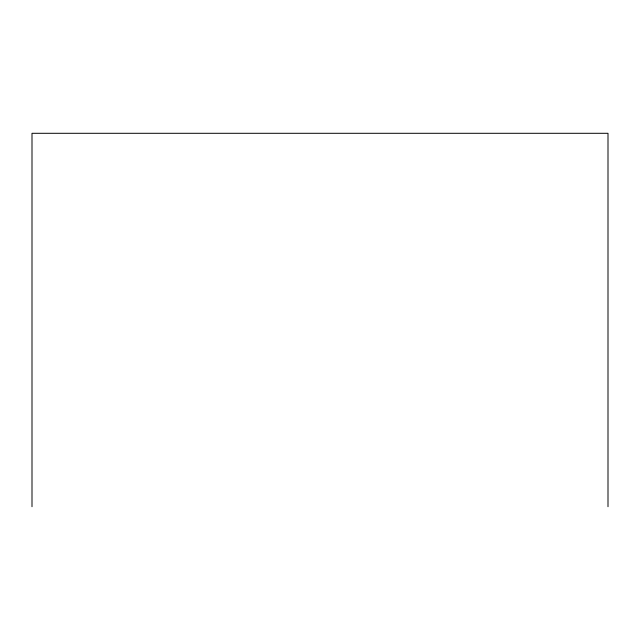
<?xml version="1.0" encoding="UTF-8"?>
<svg xmlns="http://www.w3.org/2000/svg" width="640" height="640" viewBox="0 0 640 640"><rect width="100%" height="100%" fill="white"/><g stroke="black" fill="none" stroke-linecap="round" stroke-linejoin="round"><path stroke-width="0.96" d="M608 506.704L608 133.296L32 133.296L32 506.704"/></g></svg>
